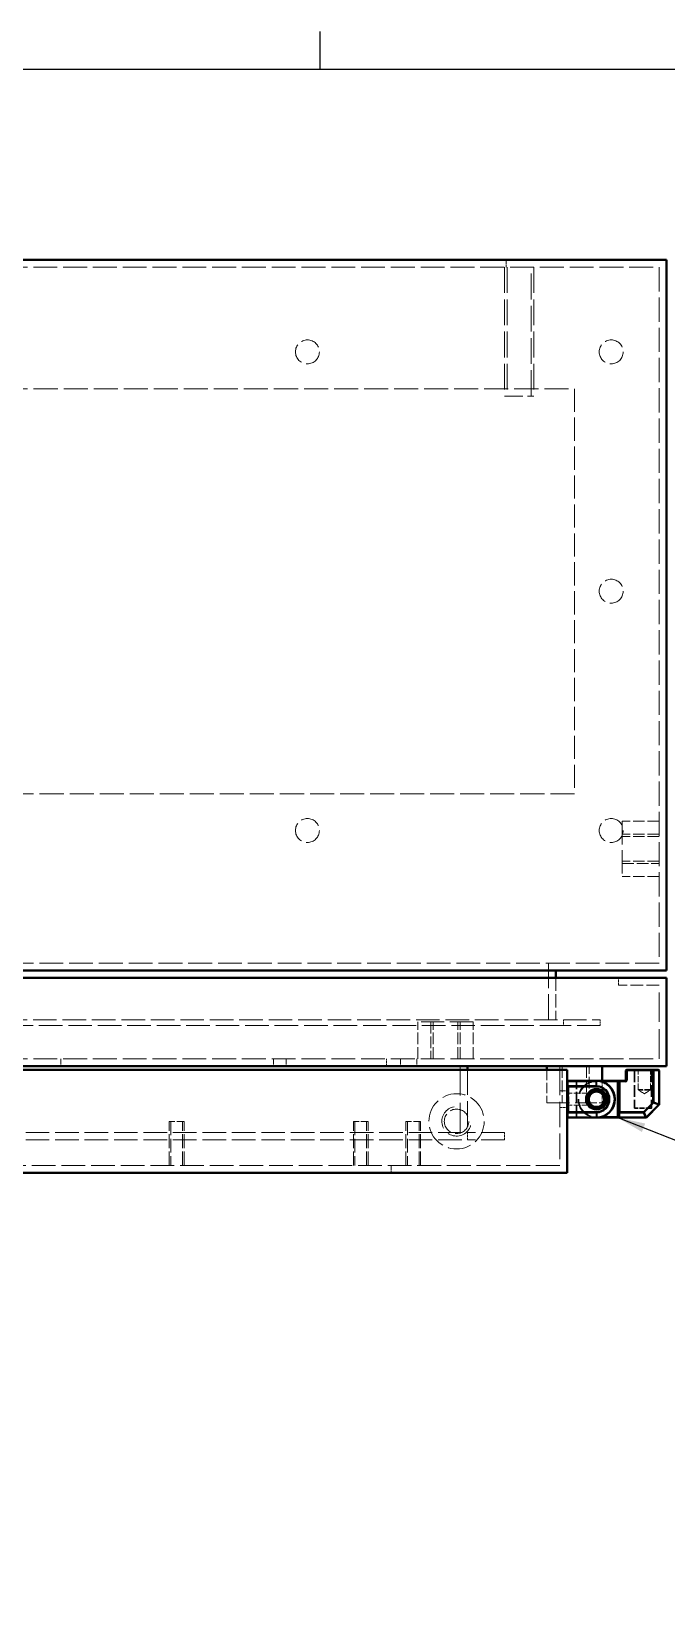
# Model space of a CAD drawing. Header units: millimetres. Extents: x 0 to 2523, y 0 to 1782.
# Drawn here: x 972.9 to 1145.3, y 1304.1 to 1732.2 of the extents above; entities that cross this region are included whole.
import ezdxf

# ---------------------------------------------------------------- set-up
doc = ezdxf.new("R2010")
doc.units = ezdxf.units.MM
doc.header["$LTSCALE"] = 3
doc.linetypes.add('DASHED', pattern=[0.2067, 0.1654, -0.0413])
doc.layers.get('0').update_dxf_attribs({"color": 3, "lineweight": 25})
for name, color, linetype, lineweight in [('가려진 것(ISO)', 2, 'DASHED', 18), ('가려진 좁은 것(ISO)', 2, 'DASHED', 18), ('가시적인 것(ISO)', 3, 'Continuous', 40), ('가시적인 좁은 것(ISO)', 3, 'Continuous', 35), ('경계(ISO)', 7, 'Continuous', 25), ('기호(ISO)', 5, 'Continuous', 25)]:
    doc.layers.add(name, color=color, linetype=linetype, lineweight=lineweight)
doc.styles.add('치수 텍스트_PSTEK_POSCO', font='isocp.shx')
doc.dimstyles.new('치수_PSTEK_POSCO$7', dxfattribs={"dimscale": 3, "dimtxt": 2.5, "dimasz": 2.5, "dimexe": 1, "dimexo": 1.5, "dimgap": 1, "dimtad": 1, "dimrnd": 1e-08, "dimdsep": 46, "dimtxsty": '치수 텍스트_PSTEK_POSCO', "dimcen": 0.09, "dimdle": 10, "dimclrd": 7, "dimclre": 7, "dimclrt": 2, "dimadec": 1, "dimazin": 2, "dimtfac": 1, "dimtmove": 0, "dimatfit": 3, "dimfxl": 0, "dimtolj": 1, "dimlwd": -1, "dimlwe": -1, "dimarcsym": 0})

# ---------------------------------------------------------------- blocks, each defined once
blk = doc.blocks.new('경계 Default Border')
at = {"layer": '경계(ISO)'}
blk.add_line((350.42, 574), (350.42, 577.4), dxfattribs=at)
at = {"layer": '경계(ISO)', "flags": 128}
blk.add_lwpolyline([(20, 20), (20, 574), (821, 574), (821, 20), (20, 20)], dxfattribs=at)

msp = doc.modelspace()

# ---------------------------------------------------------------- linework, layer by layer
at = {"layer": '가려진 것(ISO)', "ltscale": 1.269698}
for p, q in [((1101.7766, 1668.1807), (1101.7766, 1670.1807)), ((1132.2766, 1473.1807), (1132.2766, 1475.1807)), ((980.7766, 1453.1807), (980.7766, 1451.1807)), ((1038.5266, 1453.1807), (1038.5266, 1451.1807)), ((1042.0266, 1453.1807), (1042.0266, 1451.1807)), ((1069.2766, 1451.1807), (1069.2766, 1453.1807)), ((1073.0266, 1453.1807), (1073.0266, 1451.1807)), ((1077.5266, 1453.1807), (1077.5266, 1451.1807)), ((1116.2766, 1444.4307), (1118.2766, 1444.4307)), ((1116.2766, 1439.9307), (1118.2766, 1439.9307)), ((1101.2766, 1431.1807), (1101.2766, 1433.1807)), ((1070.5266, 1422.1807), (1070.5266, 1424.1807))]:
    msp.add_line(p, q, dxfattribs=at)
at = {"layer": '가려진 것(ISO)', "ltscale": 13.047749}
for p, q in [((787.2766, 1668.1807), (1143.2766, 1668.1807)), ((1143.2766, 1479.1807), (787.2766, 1479.1807)), ((787.2766, 1453.1807), (1143.2766, 1453.1807))]:
    msp.add_line(p, q, dxfattribs=at)
at = {"layer": '가려진 것(ISO)', "ltscale": 14.110627}
for p, q in [((1101.2766, 1668.1807), (1101.2766, 1633.1807)), ((1102.0206, 1668.1807), (1102.0206, 1633.1807)), ((1108.5326, 1633.1807), (1108.5326, 1668.1807)), ((1109.2766, 1668.1807), (1109.2766, 1633.1807))]:
    msp.add_line(p, q, dxfattribs=at)
at = {"layer": '가려진 것(ISO)', "ltscale": 13.251719}
msp.add_line((1143.2766, 1668.1807), (1143.2766, 1479.1807), dxfattribs=at)
at = {"layer": '가려진 것(ISO)', "ltscale": 13.155773}
for p, q in [((810.2766, 1635.1807), (1120.2766, 1635.1807)), ((1120.2766, 1525.1807), (810.2766, 1525.1807))]:
    msp.add_line(p, q, dxfattribs=at)
at = {"layer": '가려진 것(ISO)', "ltscale": 10.132536}
msp.add_line((1101.2766, 1633.1807), (1109.2766, 1633.1807), dxfattribs=at)
at = {"layer": '가려진 것(ISO)', "ltscale": 12.670768}
msp.add_line((1120.2766, 1635.1807), (1120.2766, 1525.1807), dxfattribs=at)
at = {"layer": '가려진 것(ISO)', "ltscale": 12.665669}
for p, q in [((1133.2766, 1517.6807), (1133.2766, 1502.6807)), ((1092.7766, 1463.1807), (1077.7766, 1463.1807)), ((1117.2766, 1463.7807), (1127.2766, 1463.7807)), ((1127.2766, 1462.1807), (1117.2766, 1462.1807)), ((1101.2766, 1433.1807), (1091.2766, 1433.1807)), ((1101.2766, 1431.1807), (1091.2766, 1431.1807))]:
    msp.add_line(p, q, dxfattribs=at)
at = {"layer": '가려진 것(ISO)', "ltscale": 6.348889}
for p, q in [((1143.2766, 1517.6807), (1133.2766, 1517.6807)), ((1143.2766, 1514.1807), (1133.2766, 1514.1807)), ((1143.2766, 1513.5042), (1133.2766, 1513.5042)), ((1143.2766, 1506.8572), (1133.2766, 1506.8572)), ((1133.2766, 1506.1807), (1143.2766, 1506.1807)), ((1143.2766, 1502.6807), (1133.2766, 1502.6807)), ((1077.7766, 1453.1807), (1077.7766, 1463.1807)), ((1081.2766, 1463.1807), (1081.2766, 1453.1807)), ((1081.9531, 1453.1807), (1081.9531, 1463.1807)), ((1088.6001, 1453.1807), (1088.6001, 1463.1807)), ((1089.2766, 1453.1807), (1089.2766, 1463.1807)), ((1092.7766, 1453.1807), (1092.7766, 1463.1807)), ((1116.9531, 1451.1807), (1116.9531, 1441.1807)), ((1123.6001, 1451.1807), (1123.6001, 1441.1807)), ((1124.2766, 1441.1807), (1124.2766, 1451.1807))]:
    msp.add_line(p, q, dxfattribs=at)
at = {"layer": '가려진 것(ISO)', "ltscale": 13.707466}
for p, q in [((1113.2766, 1479.1807), (1113.2766, 1462.1807)), ((1091.2766, 1450.1807), (1091.2766, 1433.1807))]:
    msp.add_line(p, q, dxfattribs=at)
at = {"layer": '가려진 것(ISO)', "ltscale": 7.237747}
msp.add_line((1115.2766, 1475.1807), (1115.2766, 1463.7807), dxfattribs=at)
at = {"layer": '가려진 것(ISO)', "ltscale": 6.983788}
msp.add_line((1143.2766, 1473.1807), (1132.2766, 1473.1807), dxfattribs=at)
at = {"layer": '가려진 것(ISO)', "ltscale": 16.126431}
for p, q in [((1143.2766, 1453.1807), (1143.2766, 1473.1807)), ((1089.2766, 1451.1807), (1089.2766, 1431.1807))]:
    msp.add_line(p, q, dxfattribs=at)
at = {"layer": '가려진 것(ISO)', "ltscale": 12.901145}
for p, q in [((813.2766, 1463.7807), (1117.2766, 1463.7807)), ((1117.2766, 1462.1807), (813.2766, 1462.1807)), ((835.2766, 1433.1807), (1091.2766, 1433.1807)), ((835.2766, 1431.1807), (1091.2766, 1431.1807))]:
    msp.add_line(p, q, dxfattribs=at)
at = {"layer": '가려진 것(ISO)', "ltscale": 1.015738}
msp.add_line((1127.2766, 1462.1807), (1127.2766, 1463.7807), dxfattribs=at)
at = {"layer": '가려진 것(ISO)', "ltscale": 0.634799}
msp.add_line((1116.2766, 1451.1807), (1116.2766, 1450.1807), dxfattribs=at)
at = {"layer": '가려진 것(ISO)', "ltscale": 5.71399}
msp.add_line((1112.7766, 1450.1807), (1112.7766, 1441.1807), dxfattribs=at)
at = {"layer": '가려진 것(ISO)', "ltscale": 13.97624}
msp.add_line((1116.2766, 1450.1807), (1116.2766, 1424.1807), dxfattribs=at)
at = {"layer": '가려진 것(ISO)', "ltscale": 6.094929}
msp.add_line((1120.7766, 1437.3807), (1120.7766, 1446.9807), dxfattribs=at)
at = {"layer": '가려진 것(ISO)', "ltscale": 1.787391}
msp.add_line((1127.7766, 1447.1807), (1127.7766, 1444.3653), dxfattribs=at)
at = {"layer": '가려진 것(ISO)', "ltscale": 6.412379}
for p, q in [((1136.4766, 1449.9807), (1136.4766, 1439.8807)), ((1141.2766, 1449.9807), (1141.2766, 1439.8807))]:
    msp.add_line(p, q, dxfattribs=at)
at = {"layer": '가려진 것(ISO)', "ltscale": 3.293022}
for p, q in [((1137.6266, 1444.7938), (1137.6266, 1449.9807)), ((1140.9266, 1444.7938), (1140.9266, 1449.9807))]:
    msp.add_line(p, q, dxfattribs=at)
at = {"layer": '가려진 것(ISO)', "ltscale": 0.06339}
for p, q in [((1118.4766, 1445.6807), (1118.5766, 1445.6807)), ((1118.4766, 1438.6807), (1118.5766, 1438.6807))]:
    msp.add_line(p, q, dxfattribs=at)
at = {"layer": '가려진 것(ISO)', "ltscale": 3.575683}
for p, q in [((1124.1086, 1443.8307), (1118.4766, 1443.8307)), ((1124.1086, 1440.5307), (1118.4766, 1440.5307))]:
    msp.add_line(p, q, dxfattribs=at)
at = {"layer": '가려진 것(ISO)', "ltscale": 0.12688}
for p, q in [((1118.7766, 1444.4807), (1118.5766, 1444.4807)), ((1118.7766, 1444.4488), (1118.5766, 1444.4488)), ((1118.7766, 1444.353), (1118.5766, 1444.353)), ((1118.7766, 1444.3211), (1118.5766, 1444.3211)), ((1118.7766, 1444.2892), (1118.5766, 1444.2892)), ((1118.7766, 1444.2573), (1118.5766, 1444.2573)), ((1118.7766, 1444.2254), (1118.5766, 1444.2254)), ((1118.7766, 1444.1934), (1118.5766, 1444.1934)), ((1118.7766, 1444.1296), (1118.5766, 1444.1296)), ((1118.7766, 1444.0977), (1118.5766, 1444.0977)), ((1118.7766, 1444.0658), (1118.5766, 1444.0658)), ((1118.7766, 1444.0339), (1118.5766, 1444.0339)), ((1118.7766, 1444.0019), (1118.5766, 1444.0019)), ((1118.7766, 1443.97), (1118.5766, 1443.97)), ((1118.7766, 1443.9381), (1118.5766, 1443.9381)), ((1118.7766, 1443.9062), (1118.5766, 1443.9062)), ((1118.7766, 1443.8743), (1118.5766, 1443.8743)), ((1118.7766, 1443.8424), (1118.5766, 1443.8424)), ((1118.7766, 1443.8105), (1118.5766, 1443.8105)), ((1118.7766, 1443.7785), (1118.5766, 1443.7785)), ((1118.7766, 1443.7466), (1118.5766, 1443.7466)), ((1118.7766, 1443.7147), (1118.5766, 1443.7147)), ((1118.7766, 1443.6828), (1118.5766, 1443.6828)), ((1118.7766, 1443.6509), (1118.5766, 1443.6509)), ((1118.7766, 1443.619), (1118.5766, 1443.619)), ((1118.7766, 1443.5871), (1118.5766, 1443.5871)), ((1118.7766, 1443.5551), (1118.5766, 1443.5551)), ((1118.7766, 1443.5232), (1118.5766, 1443.5232)), ((1118.7766, 1443.4594), (1118.5766, 1443.4594)), ((1118.7766, 1443.4275), (1118.5766, 1443.4275)), ((1118.7766, 1443.3956), (1118.5766, 1443.3956)), ((1118.7766, 1443.3637), (1118.5766, 1443.3637)), ((1118.7766, 1443.3317), (1118.5766, 1443.3317)), ((1118.7766, 1443.2679), (1118.5766, 1443.2679)), ((1118.7766, 1443.236), (1118.5766, 1443.236)), ((1118.7766, 1443.2041), (1118.5766, 1443.2041)), ((1118.7766, 1443.1722), (1118.5766, 1443.1722)), ((1118.7766, 1443.1402), (1118.5766, 1443.1402)), ((1118.7766, 1443.1083), (1118.5766, 1443.1083)), ((1118.7766, 1443.0126), (1118.5766, 1443.0126)), ((1118.7766, 1442.9807), (1118.5766, 1442.9807)), ((1118.7766, 1442.1807), (1118.5766, 1442.1807)), ((1118.7766, 1442.1488), (1118.5766, 1442.1488)), ((1118.7766, 1442.0849), (1118.5766, 1442.0849)), ((1118.7766, 1442.053), (1118.5766, 1442.053)), ((1118.7766, 1441.9892), (1118.5766, 1441.9892)), ((1118.7766, 1441.9573), (1118.5766, 1441.9573)), ((1118.7766, 1441.9254), (1118.5766, 1441.9254)), ((1118.7766, 1441.8934), (1118.5766, 1441.8934)), ((1118.7766, 1441.8296), (1118.5766, 1441.8296)), ((1118.7766, 1441.7977), (1118.5766, 1441.7977)), ((1118.7766, 1441.7019), (1118.5766, 1441.7019)), ((1118.7766, 1441.67), (1118.5766, 1441.67)), ((1118.7766, 1441.6062), (1118.5766, 1441.6062)), ((1118.7766, 1441.5743), (1118.5766, 1441.5743)), ((1118.7766, 1441.5424), (1118.5766, 1441.5424)), ((1118.7766, 1441.5105), (1118.5766, 1441.5105)), ((1118.7766, 1441.4466), (1118.5766, 1441.4466)), ((1118.7766, 1441.4147), (1118.5766, 1441.4147)), ((1118.7766, 1441.3828), (1118.5766, 1441.3828)), ((1118.7766, 1441.3509), (1118.5766, 1441.3509)), ((1118.7766, 1441.319), (1118.5766, 1441.319)), ((1118.7766, 1441.2871), (1118.5766, 1441.2871)), ((1118.7766, 1441.2551), (1118.5766, 1441.2551)), ((1118.7766, 1441.2232), (1118.5766, 1441.2232)), ((1118.7766, 1441.1913), (1118.5766, 1441.1913)), ((1118.7766, 1441.1594), (1118.5766, 1441.1594)), ((1118.7766, 1441.1275), (1118.5766, 1441.1275)), ((1118.7766, 1441.0637), (1118.5766, 1441.0637)), ((1118.7766, 1441.0317), (1118.5766, 1441.0317)), ((1118.7766, 1440.9679), (1118.5766, 1440.9679)), ((1118.7766, 1440.936), (1118.5766, 1440.936)), ((1118.7766, 1440.9041), (1118.5766, 1440.9041)), ((1118.7766, 1440.8722), (1118.5766, 1440.8722)), ((1118.7766, 1440.8083), (1118.5766, 1440.8083)), ((1118.7766, 1440.7764), (1118.5766, 1440.7764)), ((1118.7766, 1440.7126), (1118.5766, 1440.7126)), ((1118.7766, 1440.6807), (1118.5766, 1440.6807))]:
    msp.add_line(p, q, dxfattribs=at)
at = {"layer": '가려진 것(ISO)', "ltscale": 4.190233}
msp.add_line((1118.7766, 1445.4807), (1118.7766, 1438.8807), dxfattribs=at)
at = {"layer": '가려진 것(ISO)', "ltscale": 1.983118}
msp.add_line((1127.7766, 1444.3043), (1127.7766, 1441.1807), dxfattribs=at)
at = {"layer": '가려진 것(ISO)', "ltscale": 1.150204}
for q in [(1137.7236, 1444.6224), (1140.8296, 1444.6224)]:
    msp.add_line((1139.2766, 1443.6893), q, dxfattribs=at)
at = {"layer": '가려진 것(ISO)', "ltscale": 12.477361}
msp.add_line((1112.7766, 1441.1807), (1123.8225, 1441.1807), dxfattribs=at)
at = {"layer": '가려진 것(ISO)', "ltscale": 5.095638}
msp.add_line((1123.8766, 1441.1807), (1127.7766, 1441.1807), dxfattribs=at)
at = {"layer": '가려진 것(ISO)', "ltscale": 2.793455}
msp.add_line((1141.0766, 1439.6807), (1136.6766, 1439.6807), dxfattribs=at)
at = {"layer": '가려진 것(ISO)', "ltscale": 3.989087}
for p, q in [((1014.2766, 1436.1807), (1010.2766, 1436.1807)), ((1064.2766, 1436.1807), (1060.2766, 1436.1807)), ((1078.5266, 1436.1807), (1074.5266, 1436.1807))]:
    msp.add_line(p, q, dxfattribs=at)
at = {"layer": '가려진 것(ISO)', "ltscale": 7.618686}
for p, q in [((1010.2766, 1424.1807), (1010.2766, 1436.1807)), ((1010.6946, 1436.1807), (1010.6946, 1424.1807)), ((1013.8586, 1424.1807), (1013.8586, 1436.1807)), ((1014.2766, 1424.1807), (1014.2766, 1436.1807)), ((1060.2766, 1424.1807), (1060.2766, 1436.1807)), ((1060.6946, 1436.1807), (1060.6946, 1424.1807)), ((1063.8586, 1424.1807), (1063.8586, 1436.1807)), ((1064.2766, 1424.1807), (1064.2766, 1436.1807)), ((1074.5266, 1424.1807), (1074.5266, 1436.1807)), ((1074.9446, 1436.1807), (1074.9446, 1424.1807)), ((1078.1086, 1424.1807), (1078.1086, 1436.1807)), ((1078.5266, 1424.1807), (1078.5266, 1436.1807))]:
    msp.add_line(p, q, dxfattribs=at)
at = {"layer": '가려진 것(ISO)', "ltscale": 12.986021}
msp.add_line((1116.2766, 1424.1807), (810.2766, 1424.1807), dxfattribs=at)
at = {"layer": '가려진 것(ISO)', "ltscale": 10.976913}
for centre in [(1047.7766, 1645.1807), (1130.2766, 1645.1807), (1130.2766, 1580.1807), (1047.7766, 1515.1807), (1130.2766, 1515.1807)]:
    msp.add_circle(centre, 3.25, dxfattribs=at)
at = {"layer": '가려진 것(ISO)', "ltscale": 12.665669}
msp.add_circle((1088.2766, 1436.1807), 7.5, dxfattribs=at)
at = {"layer": '가려진 것(ISO)', "ltscale": 11.225161}
msp.add_circle((1088.2766, 1436.1807), 3.3235, dxfattribs=at)
at = {"layer": '가려진 것(ISO)', "ltscale": 0.199359}
for centre, start, end in [((1120.5766, 1446.9807), 0, 90), ((1136.2766, 1449.9807), 0, 90), ((1137.4266, 1449.9807), 0, 90), ((1141.1266, 1449.9807), 90, 180), ((1141.4766, 1449.9807), 90, 180), ((1118.4766, 1445.8807), 180, 270), ((1118.4766, 1444.0307), 180, 270), ((1118.5766, 1445.4807), 0, 90), ((1118.4766, 1440.3307), 90, 180), ((1118.4766, 1438.4807), 90, 180), ((1118.5766, 1438.8807), 270, 0), ((1136.6766, 1439.8807), 180, 270), ((1141.0766, 1439.8807), 270, 0), ((1120.5766, 1437.3807), 270, 0)]:
    msp.add_arc(centre, 0.2, start, end, dxfattribs=at)
at = {"layer": '가려진 것(ISO)', "ltscale": 12.665669}
msp.add_arc((1126.2766, 1442.1807), 5, 90, 270, dxfattribs=at)
at = {"layer": '가려진 것(ISO)', "ltscale": 0.02835}
msp.add_arc((1124.1086, 1444.0307), 0.2, 292.291883, 305.128991, dxfattribs=at)
at = {"layer": '가려진 것(ISO)', "ltscale": 0.130657}
for centre, start, end in [((1137.8266, 1444.7938), 180, 239), ((1140.7266, 1444.7938), 301, 0)]:
    msp.add_arc(centre, 0.2, start, end, dxfattribs=at)
at = {"layer": '가려진 것(ISO)', "ltscale": 15.198803}
msp.add_arc((1088.2766, 1436.1807), 4, 100, 10, dxfattribs=at)
at = {"layer": '가려진 것(ISO)', "ltscale": 0.028494}
msp.add_arc((1124.1086, 1440.3307), 0.2, 54.872991, 67.775298, dxfattribs=at)
at = {"layer": '가려진 것(ISO)', "ltscale": 0.359422}
msp.add_open_spline([(1123.9702, 1443.4858), (1123.9076, 1443.3751), (1123.8436, 1443.2428), (1123.7888, 1443.0936)], degree=3, dxfattribs=at)
at = {"layer": '가려진 것(ISO)', "ltscale": 0.0493}
msp.add_open_spline([(1124.1086, 1443.8307), (1124.13, 1443.8307), (1124.1517, 1443.8342), (1124.1762, 1443.8424), (1124.1804, 1443.8439), (1124.1845, 1443.8456)], degree=3, knots=[0, 0, 0, 0, 0.00642098807, 0.00642098807, 0.00775299372, 0.00775299372, 0.00775299372, 0.00775299372], dxfattribs=at)
at = {"layer": '가려진 것(ISO)', "ltscale": 0.041513}
msp.add_open_spline([(1124.2237, 1443.8671), (1124.2324, 1443.8732), (1124.2407, 1443.8801), (1124.2505, 1443.8897), (1124.2526, 1443.8919), (1124.2558, 1443.8952), (1124.2568, 1443.8964), (1124.2583, 1443.898), (1124.2587, 1443.8984), (1124.2592, 1443.8991), (1124.2594, 1443.8992), (1124.2597, 1443.8996), (1124.2598, 1443.8998), (1124.2601, 1443.9), (1124.2601, 1443.9001), (1124.2605, 1443.9005), (1124.2605, 1443.9006), (1124.2606, 1443.9007), (1124.2606, 1443.9007), (1124.2607, 1443.9008), (1124.2607, 1443.9008), (1124.2607, 1443.9008), (1124.2607, 1443.9008), (1124.2607, 1443.9008)], degree=3, knots=[0, 0, 0, 0, 0.00320525663, 0.00320525663, 0.00411320261, 0.00411320261, 0.00458526926, 0.00458526926, 0.0047626411, 0.0047626411, 0.00484290345, 0.00484290345, 0.00492400842, 0.00492400842, 0.00500500784, 0.00500500784, 0.00533243333, 0.00533243333, 0.00565204822, 0.00565204822, 0.00630511606, 0.00630511606, 0.00654785653, 0.00654785653, 0.00654785653, 0.00654785653], dxfattribs=at)
at = {"layer": '가려진 것(ISO)'}
msp.add_open_spline([(1124.2237, 1443.8671), (1124.2237, 1443.8671), (1124.2237, 1443.8671), (1124.2237, 1443.8671)], degree=3, dxfattribs=at)
at = {"layer": '가려진 것(ISO)', "ltscale": 0.03418}
msp.add_open_spline([(1123.6417, 1441.8977), (1123.6436, 1441.8801), (1123.6457, 1441.8625), (1123.6479, 1441.8451)], degree=3, dxfattribs=at)
at = {"layer": '가려진 것(ISO)', "ltscale": 0.049151}
msp.add_open_spline([(1124.1843, 1440.5158), (1124.1641, 1440.524), (1124.1424, 1440.529), (1124.1167, 1440.5306), (1124.1126, 1440.5307), (1124.1086, 1440.5307)], degree=3, knots=[0, 0, 0, 0, 0.00652349054, 0.00652349054, 0.00772823777, 0.00772823777, 0.00772823777, 0.00772823777], dxfattribs=at)
at = {"layer": '가려진 것(ISO)', "ltscale": 0.039993}
msp.add_open_spline([(1124.2607, 1440.4606), (1124.2607, 1440.4606), (1124.2607, 1440.4606), (1124.2606, 1440.4606), (1124.2606, 1440.4606), (1124.2605, 1440.4608), (1124.2604, 1440.4609), (1124.2603, 1440.4611), (1124.2602, 1440.4612), (1124.26, 1440.4614), (1124.2599, 1440.4615), (1124.2596, 1440.4618), (1124.2594, 1440.462), (1124.2586, 1440.463), (1124.2578, 1440.4639), (1124.254, 1440.4681), (1124.2509, 1440.4713), (1124.2402, 1440.4816), (1124.2322, 1440.4883), (1124.2237, 1440.4943)], degree=3, knots=[0.04577294422, 0.04577294422, 0.04577294422, 0.04577294422, 0.0463265168, 0.0463265168, 0.04685754242, 0.04685754242, 0.04702603739, 0.04702603739, 0.04711051654, 0.04711051654, 0.04719599505, 0.04719599505, 0.04728133379, 0.04728133379, 0.04762550456, 0.04762550456, 0.048972834, 0.048972834, 0.05208123506, 0.05208123506, 0.05208123506, 0.05208123506], dxfattribs=at)
at = {"layer": '가려진 좁은 것(ISO)', "ltscale": 1.015738}
msp.add_line((1117.2766, 1463.7807), (1117.2766, 1462.1807), dxfattribs=at)
at = {"layer": '가려진 좁은 것(ISO)', "ltscale": 0.199359}
for p, q in [((1120.7766, 1446.9807), (1120.9766, 1446.9807)), ((1120.9766, 1447.1807), (1120.9766, 1446.9807)), ((1136.6766, 1450.1807), (1136.6766, 1449.9807)), ((1141.0766, 1449.9807), (1141.0766, 1450.1807)), ((1118.4766, 1445.4807), (1118.2766, 1445.4807)), ((1118.5766, 1445.6807), (1118.5766, 1445.4807)), ((1118.5766, 1445.4807), (1118.7766, 1445.4807)), ((1118.2766, 1438.8807), (1118.4766, 1438.8807)), ((1118.5766, 1438.8807), (1118.5766, 1438.6807)), ((1118.7766, 1438.8807), (1118.5766, 1438.8807)), ((1136.6766, 1439.8807), (1136.4766, 1439.8807)), ((1136.6766, 1439.6807), (1136.6766, 1439.8807)), ((1141.2766, 1439.8807), (1141.0766, 1439.8807)), ((1141.0766, 1439.8807), (1141.0766, 1439.6807)), ((1120.9766, 1437.3807), (1120.7766, 1437.3807)), ((1120.9766, 1437.3807), (1120.9766, 1437.1807))]:
    msp.add_line(p, q, dxfattribs=at)
at = {"layer": '가려진 좁은 것(ISO)', "ltscale": 6.094929}
msp.add_line((1120.9766, 1437.3807), (1120.9766, 1446.9807), dxfattribs=at)
at = {"layer": '가려진 좁은 것(ISO)', "ltscale": 3.364864}
for p, q in [((1126.2766, 1446.9807), (1120.9766, 1446.9807)), ((1120.9766, 1437.3807), (1126.2766, 1437.3807))]:
    msp.add_line(p, q, dxfattribs=at)
at = {"layer": '가려진 좁은 것(ISO)', "ltscale": 0.888758}
for p, q in [((1127.6766, 1446.9807), (1126.2766, 1446.9807)), ((1126.2766, 1437.3807), (1127.6766, 1437.3807))]:
    msp.add_line(p, q, dxfattribs=at)
at = {"layer": '가려진 좁은 것(ISO)', "ltscale": 6.412379}
for p, q in [((1136.6766, 1449.9807), (1136.6766, 1439.8807)), ((1141.0766, 1449.9807), (1141.0766, 1439.8807))]:
    msp.add_line(p, q, dxfattribs=at)
at = {"layer": '가려진 좁은 것(ISO)', "ltscale": 0.06339}
for p, q in [((1118.4766, 1445.4807), (1118.5766, 1445.4807)), ((1118.4766, 1438.8807), (1118.5766, 1438.8807))]:
    msp.add_line(p, q, dxfattribs=at)
at = {"layer": '가려진 좁은 것(ISO)', "ltscale": 4.190233}
msp.add_line((1118.5766, 1445.4807), (1118.5766, 1438.8807), dxfattribs=at)
at = {"layer": '가려진 좁은 것(ISO)', "ltscale": 3.290979}
msp.add_line((1140.9266, 1444.7938), (1137.6266, 1444.7938), dxfattribs=at)
at = {"layer": '가려진 좁은 것(ISO)', "ltscale": 3.097519}
msp.add_line((1140.8296, 1444.6224), (1137.7236, 1444.6224), dxfattribs=at)
at = {"layer": '가려진 좁은 것(ISO)', "ltscale": 2.793455}
msp.add_line((1141.0766, 1439.8807), (1136.6766, 1439.8807), dxfattribs=at)
at = {"layer": '가려진 좁은 것(ISO)', "ltscale": 1.269698}
msp.add_line((1091.2766, 1431.1807), (1091.2766, 1433.1807), dxfattribs=at)
at = {"layer": '가려진 좁은 것(ISO)', "ltscale": 12.159042}
for start, end in [(90, 270), (270, 90)]:
    msp.add_arc((1126.2766, 1442.1807), 4.8, start, end, dxfattribs=at)
at = {"layer": '가려진 좁은 것(ISO)', "ltscale": 0.031805}
msp.add_arc((1124.1086, 1444.0307), 0.2, 305.128991, 319.525124, dxfattribs=at)
at = {"layer": '가려진 좁은 것(ISO)', "ltscale": 0.049153}
msp.add_arc((1124.1086, 1440.3307), 0.2, 67.775298, 89.999447, dxfattribs=at)
at = {"layer": '가려진 좁은 것(ISO)', "ltscale": 0.031809}
msp.add_arc((1124.1086, 1440.3307), 0.2, 40.474874, 54.872991, dxfattribs=at)
at = {"layer": '가려진 좁은 것(ISO)', "ltscale": 3.427345}
for points in [[(1124.1086, 1440.5307), (1124.1086, 1440.5307), (1124.1069, 1440.5325), (1124.1033, 1440.5362), (1124.0997, 1440.54), (1124.0943, 1440.5458), (1124.087, 1440.5535), (1124.0798, 1440.5612), (1124.0708, 1440.571), (1124.0605, 1440.5823), (1124.0502, 1440.5937), (1124.0387, 1440.6066), (1124.0263, 1440.6208), (1124.014, 1440.6349), (1124.0009, 1440.6502), (1123.9865, 1440.6676), (1123.9721, 1440.6849), (1123.9564, 1440.7043), (1123.9387, 1440.7269), (1123.9211, 1440.7494), (1123.9015, 1440.7752), (1123.8805, 1440.8043), (1123.8595, 1440.8334), (1123.837, 1440.8659), (1123.813, 1440.9026), (1123.7891, 1440.9393), (1123.7637, 1440.9803), (1123.7372, 1441.0267), (1123.7107, 1441.073), (1123.6831, 1441.1248), (1123.6551, 1441.1833), (1123.6271, 1441.2418), (1123.5988, 1441.307), (1123.5713, 1441.3809), (1123.5438, 1441.4549), (1123.5173, 1441.5376), (1123.4948, 1441.628), (1123.4722, 1441.7184), (1123.4538, 1441.8164), (1123.442, 1441.9164), (1123.4302, 1442.0163), (1123.4251, 1442.1182), (1123.4269, 1442.2198), (1123.4287, 1442.3213), (1123.4373, 1442.4224), (1123.4521, 1442.5203), (1123.4669, 1442.6181), (1123.488, 1442.7126), (1123.512, 1442.7982), (1123.5359, 1442.8839), (1123.5629, 1442.9607), (1123.5902, 1443.0295), (1123.6175, 1443.0982), (1123.6452, 1443.1589), (1123.6724, 1443.2134), (1123.6996, 1443.268), (1123.7263, 1443.3164), (1123.7518, 1443.3599), (1123.7773, 1443.4033), (1123.8016, 1443.4418), (1123.8246, 1443.4763), (1123.8475, 1443.5108), (1123.869, 1443.5414), (1123.8891, 1443.5689), (1123.9092, 1443.5963), (1123.9278, 1443.6207), (1123.9446, 1443.6419), (1123.9613, 1443.6632), (1123.9762, 1443.6814), (1123.99, 1443.698), (1124.0038, 1443.7145), (1124.0167, 1443.7295), (1124.0288, 1443.7434), (1124.0409, 1443.7573), (1124.0523, 1443.77), (1124.0623, 1443.781), (1124.0724, 1443.7921), (1124.081, 1443.8014), (1124.088, 1443.8088), (1124.0949, 1443.8162), (1124.1001, 1443.8217), (1124.1035, 1443.8253), (1124.107, 1443.8289), (1124.1086, 1443.8307), (1124.1086, 1443.8307)], [(1124.1086, 1443.8307), (1124.1086, 1443.8307), (1124.1069, 1443.8289), (1124.1033, 1443.8251), (1124.0997, 1443.8214), (1124.0943, 1443.8156), (1124.0871, 1443.8079), (1124.0799, 1443.8002), (1124.0709, 1443.7905), (1124.0606, 1443.7792), (1124.0504, 1443.7678), (1124.0388, 1443.7549), (1124.0265, 1443.7408), (1124.0142, 1443.7267), (1124.0012, 1443.7114), (1123.9868, 1443.6941), (1123.9724, 1443.6768), (1123.9567, 1443.6574), (1123.9391, 1443.6349), (1123.9215, 1443.6124), (1123.902, 1443.5867), (1123.881, 1443.5577), (1123.86, 1443.5286), (1123.8375, 1443.4963), (1123.8136, 1443.4596), (1123.7897, 1443.423), (1123.7644, 1443.3821), (1123.7379, 1443.3359), (1123.7114, 1443.2896), (1123.6838, 1443.238), (1123.6559, 1443.1796), (1123.6279, 1443.1213), (1123.5996, 1443.0563), (1123.5721, 1442.9826), (1123.5446, 1442.9089), (1123.518, 1442.8263), (1123.4954, 1442.7361), (1123.4729, 1442.6459), (1123.4543, 1442.548), (1123.4424, 1442.448), (1123.4305, 1442.3481), (1123.4252, 1442.2462), (1123.4269, 1442.1446), (1123.4285, 1442.0431), (1123.437, 1441.9419), (1123.4517, 1441.844), (1123.4664, 1441.7461), (1123.4873, 1441.6514), (1123.5113, 1441.5656), (1123.5352, 1441.4797), (1123.5621, 1441.4027), (1123.5894, 1441.3337), (1123.6167, 1441.2648), (1123.6445, 1441.204), (1123.6717, 1441.1493), (1123.6989, 1441.0946), (1123.7257, 1441.046), (1123.7512, 1441.0025), (1123.7767, 1440.9589), (1123.8011, 1440.9204), (1123.8241, 1440.8858), (1123.847, 1440.8512), (1123.8686, 1440.8206), (1123.8887, 1440.793), (1123.9088, 1440.7655), (1123.9275, 1440.7411), (1123.9443, 1440.7198), (1123.9611, 1440.6985), (1123.9759, 1440.6803), (1123.9898, 1440.6636), (1124.0037, 1440.647), (1124.0165, 1440.632), (1124.0286, 1440.6181), (1124.0408, 1440.6042), (1124.0522, 1440.5915), (1124.0623, 1440.5804), (1124.0723, 1440.5693), (1124.081, 1440.56), (1124.0879, 1440.5526), (1124.0949, 1440.5451), (1124.1001, 1440.5396), (1124.1035, 1440.536), (1124.107, 1440.5324), (1124.1086, 1440.5307), (1124.1086, 1440.5307)], [(1124.1086, 1443.8307), (1124.1086, 1443.8307), (1124.1069, 1443.8289), (1124.1035, 1443.8253), (1124.1, 1443.8216), (1124.0947, 1443.8161), (1124.0877, 1443.8085), (1124.0807, 1443.801), (1124.0719, 1443.7916), (1124.0618, 1443.7804), (1124.0516, 1443.7692), (1124.0401, 1443.7563), (1124.0278, 1443.7423), (1124.0156, 1443.7282), (1124.0026, 1443.7131), (1123.9887, 1443.6963), (1123.9747, 1443.6796), (1123.9596, 1443.6611), (1123.9427, 1443.6395), (1123.9258, 1443.618), (1123.9069, 1443.5933), (1123.8866, 1443.5655), (1123.8664, 1443.5376), (1123.8446, 1443.5066), (1123.8215, 1443.4716), (1123.7984, 1443.4367), (1123.7738, 1443.3977), (1123.7481, 1443.3536), (1123.7224, 1443.3096), (1123.6956, 1443.2604), (1123.6683, 1443.2051), (1123.6409, 1443.1497), (1123.6131, 1443.0882), (1123.5858, 1443.0185), (1123.5585, 1442.9487), (1123.5316, 1442.8705), (1123.508, 1442.7839), (1123.4843, 1442.6973), (1123.4639, 1442.6022), (1123.4497, 1442.504), (1123.4356, 1442.4059), (1123.4277, 1442.3048), (1123.4267, 1442.2034), (1123.4257, 1442.102), (1123.4315, 1442.0003), (1123.4439, 1441.9007), (1123.4563, 1441.8012), (1123.4754, 1441.7037), (1123.4982, 1441.6143), (1123.5211, 1441.5249), (1123.5478, 1441.4433), (1123.5752, 1441.3705), (1123.6027, 1441.2976), (1123.631, 1441.2333), (1123.6588, 1441.1756), (1123.6867, 1441.1179), (1123.7141, 1441.0668), (1123.7404, 1441.021), (1123.7668, 1440.9752), (1123.792, 1440.9348), (1123.8157, 1440.8985), (1123.8395, 1440.8622), (1123.8618, 1440.8302), (1123.8826, 1440.8014), (1123.9035, 1440.7726), (1123.9228, 1440.7472), (1123.9403, 1440.7249), (1123.9577, 1440.7026), (1123.9733, 1440.6834), (1123.9876, 1440.6662), (1124.0019, 1440.6491), (1124.0149, 1440.6339), (1124.0271, 1440.6199), (1124.0393, 1440.6059), (1124.0508, 1440.593), (1124.061, 1440.5818), (1124.0712, 1440.5705), (1124.0801, 1440.5609), (1124.0873, 1440.5533), (1124.0944, 1440.5456), (1124.0998, 1440.5399), (1124.1034, 1440.5362), (1124.1069, 1440.5325), (1124.1086, 1440.5307), (1124.1086, 1440.5307)], [(1124.1086, 1440.5307), (1124.1086, 1440.5307), (1124.1069, 1440.5324), (1124.1035, 1440.5361), (1124.1, 1440.5397), (1124.0947, 1440.5453), (1124.0876, 1440.5529), (1124.0806, 1440.5604), (1124.0718, 1440.5699), (1124.0616, 1440.5811), (1124.0515, 1440.5923), (1124.0399, 1440.6052), (1124.0276, 1440.6193), (1124.0154, 1440.6333), (1124.0024, 1440.6485), (1123.9884, 1440.6653), (1123.9744, 1440.6821), (1123.9593, 1440.7006), (1123.9424, 1440.7222), (1123.9254, 1440.7438), (1123.9065, 1440.7686), (1123.8862, 1440.7965), (1123.8659, 1440.8244), (1123.8441, 1440.8555), (1123.8209, 1440.8906), (1123.7978, 1440.9256), (1123.7732, 1440.9647), (1123.7475, 1441.0089), (1123.7217, 1441.053), (1123.6949, 1441.1023), (1123.6675, 1441.1578), (1123.6401, 1441.2133), (1123.6123, 1441.275), (1123.585, 1441.3449), (1123.5577, 1441.4149), (1123.5309, 1441.4933), (1123.5073, 1441.5801), (1123.4837, 1441.6668), (1123.4633, 1441.7621), (1123.4493, 1441.8604), (1123.4353, 1441.9586), (1123.4275, 1442.0597), (1123.4267, 1442.161), (1123.4258, 1442.2624), (1123.4317, 1442.3641), (1123.4443, 1442.4636), (1123.4568, 1442.5631), (1123.476, 1442.6604), (1123.4989, 1442.7496), (1123.5218, 1442.8389), (1123.5485, 1442.9202), (1123.576, 1442.9929), (1123.6035, 1443.0656), (1123.6317, 1443.1297), (1123.6595, 1443.1872), (1123.6874, 1443.2448), (1123.7148, 1443.2957), (1123.7411, 1443.3414), (1123.7674, 1443.3871), (1123.7925, 1443.4274), (1123.8162, 1443.4636), (1123.8399, 1443.4998), (1123.8622, 1443.5318), (1123.883, 1443.5605), (1123.9038, 1443.5892), (1123.9231, 1443.6146), (1123.9406, 1443.6369), (1123.958, 1443.6591), (1123.9736, 1443.6782), (1123.9878, 1443.6954), (1124.0021, 1443.7125), (1124.015, 1443.7276), (1124.0273, 1443.7416), (1124.0395, 1443.7556), (1124.0509, 1443.7684), (1124.0611, 1443.7797), (1124.0713, 1443.7909), (1124.0802, 1443.8005), (1124.0873, 1443.8081), (1124.0945, 1443.8158), (1124.0998, 1443.8215), (1124.1034, 1443.8252), (1124.1069, 1443.8289), (1124.1086, 1443.8307), (1124.1086, 1443.8307)]]:
    msp.add_open_spline(points, degree=3, knots=[0, 0, 0, 0, 0.03571429, 0.03571429, 0.03571429, 0.07142857, 0.07142857, 0.07142857, 0.10714286, 0.10714286, 0.10714286, 0.14285714, 0.14285714, 0.14285714, 0.17857143, 0.17857143, 0.17857143, 0.21428571, 0.21428571, 0.21428571, 0.25, 0.25, 0.25, 0.28571429, 0.28571429, 0.28571429, 0.32142857, 0.32142857, 0.32142857, 0.35714286, 0.35714286, 0.35714286, 0.39285714, 0.39285714, 0.39285714, 0.42857143, 0.42857143, 0.42857143, 0.46428571, 0.46428571, 0.46428571, 0.5, 0.5, 0.5, 0.53571429, 0.53571429, 0.53571429, 0.57142857, 0.57142857, 0.57142857, 0.60714286, 0.60714286, 0.60714286, 0.64285714, 0.64285714, 0.64285714, 0.67857143, 0.67857143, 0.67857143, 0.71428571, 0.71428571, 0.71428571, 0.75, 0.75, 0.75, 0.78571429, 0.78571429, 0.78571429, 0.82142857, 0.82142857, 0.82142857, 0.85714286, 0.85714286, 0.85714286, 0.89285714, 0.89285714, 0.89285714, 0.92857143, 0.92857143, 0.92857143, 0.96428571, 0.96428571, 0.96428571, 1, 1, 1, 1], dxfattribs=at)
at = {"layer": '가시적인 것(ISO)'}
for p, q in [((1145.2766, 1670.1807), (785.2766, 1670.1807)), ((1145.2766, 1670.1807), (1145.2766, 1477.1807)), ((1145.2766, 1477.1807), (785.2766, 1477.1807)), ((1115.2766, 1477.1807), (1115.2766, 1475.1807)), ((1145.2766, 1475.1807), (785.2766, 1475.1807)), ((1145.2766, 1451.1807), (1145.2766, 1475.1807)), ((785.2766, 1451.1807), (1145.2766, 1451.1807)), ((1091.2766, 1451.1807), (1091.2766, 1450.1807)), ((1112.7766, 1451.1807), (1112.7766, 1450.1807)), ((1127.7766, 1451.1807), (1127.7766, 1447.1807)), ((1118.2766, 1450.1807), (859.2766, 1450.1807)), ((1118.2766, 1450.1807), (1118.2766, 1422.1807)), ((1118.4766, 1447.1807), (1126.2766, 1447.1807)), ((1132.0766, 1447.1807), (1126.2766, 1447.1807)), ((1132.4766, 1447.1807), (1132.0766, 1447.1807)), ((1132.2766, 1446.9807), (1132.2766, 1438.7635)), ((1134.0766, 1447.1807), (1132.4766, 1447.1807)), ((1134.2766, 1449.9807), (1134.2766, 1447.3807)), ((1141.6937, 1450.1807), (1134.4766, 1450.1807)), ((1143.0766, 1450.1807), (1141.6937, 1450.1807)), ((1143.2766, 1449.9807), (1143.2766, 1440.7635)), ((1127.7766, 1444.3653), (1127.7766, 1444.3043)), ((1123.8225, 1441.1807), (1123.8766, 1441.1807)), ((1132.2766, 1437.3807), (1132.2766, 1438.7635)), ((1143.218, 1440.6221), (1139.8351, 1437.2393)), ((1126.2766, 1437.1807), (1118.4766, 1437.1807)), ((1126.2766, 1437.1807), (1132.0766, 1437.1807)), ((1132.0766, 1437.1807), (1132.4766, 1437.1807)), ((1139.6937, 1437.1807), (1132.4766, 1437.1807)), ((1118.2766, 1422.1807), (808.2766, 1422.1807))]:
    msp.add_line(p, q, dxfattribs=at)
for radius in [2.65, 2.6, 2.1]:
    msp.add_circle((1126.2766, 1442.1807), radius, dxfattribs=at)
for centre, radius, start, end in [((1118.4766, 1446.9807), 0.2, 90, 180), ((1126.2766, 1442.1807), 5, 270, 90), ((1132.4766, 1446.9807), 0.2, 90, 180), ((1134.0766, 1447.3807), 0.2, 270, 0), ((1134.4766, 1449.9807), 0.2, 90, 180), ((1143.0766, 1449.9807), 0.2, 0, 90), ((1143.0766, 1440.7635), 0.2, 315, 0), ((1118.4766, 1437.3807), 0.2, 180, 270), ((1132.4766, 1437.3807), 0.2, 180, 270), ((1139.6937, 1437.3807), 0.2, 270, 315)]:
    msp.add_arc(centre, radius, start, end, dxfattribs=at)
for points, knots in [([(1124.2492, 1443.8872), (1124.2316, 1443.8662), (1124.194, 1443.8214), (1124.0978, 1443.6914), (1124.0386, 1443.6049), (1123.9065, 1443.375), (1123.8314, 1443.2194), (1123.7704, 1443.0418)], [0, 0, 0, 0, 0.05351917, 0.05351917, 0.107427384, 0.107427384, 0.172783913, 0.172783913, 0.172783913, 0.172783913]), ([(1123.642, 1442.4664), (1123.6341, 1442.3928), (1123.6291, 1442.3177), (1123.6242, 1442.1096), (1123.6314, 1441.9743), (1123.6479, 1441.8451)], [0, 0, 0, 0, 0.0225601295, 0.0225601295, 0.062516854, 0.062516854, 0.062516854, 0.062516854]), ([(1124.2147, 1440.516), (1124.2315, 1440.4952), (1124.2443, 1440.4799), (1124.2556, 1440.4665), (1124.2581, 1440.4636), (1124.2601, 1440.4613), (1124.2605, 1440.4608), (1124.2607, 1440.4606), (1124.2607, 1440.4606), (1124.2607, 1440.4606)], [0, 0, 0, 0, 0.0269944178, 0.0269944178, 0.0397526939, 0.0397526939, 0.0445337675, 0.0445337675, 0.0457729442, 0.0457729442, 0.0457729442, 0.0457729442])]:
    msp.add_open_spline(points, degree=3, knots=knots, dxfattribs=at)
for points in [[(1124.2596, 1443.8995), (1124.255, 1443.8941), (1124.2385, 1443.875), (1124.2125, 1443.8426)], [(1124.1085, 1440.6569), (1124.1661, 1440.5749), (1124.2145, 1440.5157), (1124.2401, 1440.485)], [(1124.2147, 1440.516), (1124.2395, 1440.4853), (1124.2551, 1440.4671), (1124.2596, 1440.4619)]]:
    msp.add_open_spline(points, degree=3, dxfattribs=at)
at = {"layer": '가시적인 좁은 것(ISO)'}
for p, q in [((1118.4766, 1447.1807), (1118.4766, 1447.1221)), ((1118.4766, 1445.7393), (1118.4766, 1447.1221)), ((1118.4766, 1447.1221), (1126.2766, 1447.1221)), ((1126.2766, 1447.1221), (1126.2766, 1447.1807)), ((1126.2766, 1445.7393), (1126.2766, 1447.1221)), ((1132.0766, 1446.9807), (1127.6766, 1446.9807)), ((1132.0766, 1446.9807), (1132.0766, 1447.1807)), ((1132.0766, 1437.3807), (1132.0766, 1446.9807)), ((1132.0766, 1446.9807), (1132.2766, 1446.9807)), ((1132.4766, 1446.9807), (1132.2766, 1446.9807)), ((1132.4766, 1447.1807), (1132.4766, 1446.9807)), ((1132.4766, 1446.9807), (1132.4766, 1438.7635)), ((1134.0766, 1446.9807), (1132.4766, 1446.9807)), ((1134.0766, 1446.9807), (1134.0766, 1447.1807)), ((1134.2766, 1449.9807), (1134.4766, 1449.9807)), ((1134.2766, 1447.3807), (1134.4766, 1447.3807)), ((1134.4766, 1450.1807), (1134.4766, 1449.9807)), ((1134.4766, 1449.9807), (1134.4766, 1447.3807)), ((1141.6937, 1449.9807), (1134.4766, 1449.9807)), ((1141.6937, 1450.1807), (1141.6937, 1449.9807)), ((1141.6937, 1441.3363), (1141.6937, 1449.9807)), ((1141.6937, 1449.9807), (1141.8351, 1449.9807)), ((1141.8351, 1441.3363), (1141.8351, 1449.9807)), ((1143.218, 1449.9807), (1141.8351, 1449.9807)), ((1143.218, 1449.9807), (1143.218, 1440.7635)), ((1143.218, 1449.9807), (1143.2766, 1449.9807)), ((1118.4766, 1445.5978), (1118.2766, 1445.5978)), ((1118.4766, 1445.7393), (1118.4766, 1445.5978)), ((1126.2766, 1445.7393), (1118.4766, 1445.7393)), ((1118.4766, 1445.5978), (1118.4766, 1438.7635)), ((1126.2766, 1445.5978), (1118.4766, 1445.5978)), ((1126.2766, 1445.7393), (1126.2766, 1445.5978)), ((1118.2766, 1438.7635), (1118.4766, 1438.7635)), ((1118.4766, 1438.7635), (1126.2766, 1438.7635)), ((1118.4766, 1438.7635), (1118.4766, 1438.6221)), ((1118.4766, 1437.2393), (1118.4766, 1438.6221)), ((1118.4766, 1438.6221), (1126.2766, 1438.6221)), ((1126.2766, 1438.6221), (1126.2766, 1438.7635)), ((1126.2766, 1438.6221), (1126.2766, 1437.2393)), ((1132.2766, 1438.7635), (1132.4766, 1438.7635)), ((1132.4766, 1438.7635), (1139.1209, 1438.7635)), ((1132.4766, 1438.7635), (1132.4766, 1438.6221)), ((1132.4766, 1437.2393), (1132.4766, 1438.6221)), ((1132.4766, 1438.6221), (1139.1209, 1438.6221)), ((1139.1209, 1438.7635), (1141.6937, 1441.3363)), ((1139.1209, 1438.6221), (1139.1209, 1438.7635)), ((1139.1209, 1438.7635), (1139.2209, 1438.6635)), ((1139.6937, 1437.2393), (1139.1209, 1438.6221)), ((1139.2209, 1438.6635), (1141.7937, 1441.2363)), ((1139.7937, 1437.2807), (1139.2209, 1438.6635)), ((1143.1766, 1440.6635), (1139.7937, 1437.2807)), ((1141.6937, 1441.3363), (1141.8351, 1441.3363)), ((1141.7937, 1441.2363), (1141.6937, 1441.3363)), ((1143.1766, 1440.6635), (1141.7937, 1441.2363)), ((1143.218, 1440.7635), (1141.8351, 1441.3363)), ((1143.1766, 1440.6635), (1143.218, 1440.6221)), ((1143.2766, 1440.7635), (1143.218, 1440.7635)), ((1126.2766, 1437.2393), (1118.4766, 1437.2393)), ((1118.4766, 1437.2393), (1118.4766, 1437.1807)), ((1126.2766, 1437.2393), (1126.2766, 1437.1807)), ((1127.6766, 1437.3807), (1132.0766, 1437.3807)), ((1132.2766, 1437.3807), (1132.0766, 1437.3807)), ((1132.0766, 1437.1807), (1132.0766, 1437.3807)), ((1132.4766, 1437.2393), (1132.4766, 1437.1807)), ((1139.6937, 1437.2393), (1132.4766, 1437.2393)), ((1139.6937, 1437.2393), (1139.6937, 1437.1807)), ((1139.8351, 1437.2393), (1139.7937, 1437.2807))]:
    msp.add_line(p, q, dxfattribs=at)
msp.add_circle((1126.2766, 1442.1807), 2.85, dxfattribs=at)
for centre, radius, end in [((1126.2766, 1442.1807), 4.9414, 90), ((1134.0766, 1447.3807), 0.4, 0), ((1126.2766, 1442.1807), 3.5586, 90), ((1126.2766, 1442.1807), 3.4172, 90)]:
    msp.add_arc(centre, radius, 270, end, dxfattribs=at)
for centre, major_axis, ratio, start_param, end_param in [((1118.4766, 1446.9807), (-0.2, 0), 0.70710678, 4.71238898, 6.28318531), ((1141.6937, 1449.9807), (0, 0.2), 0.70710678, 4.71238898, 6.28318531), ((1143.0766, 1449.9807), (0, 0.2), 0.70710678, 4.71238898, 6.28318531), ((1118.4766, 1445.5978), (-0.2, 0), 0.70710678, 4.71238898, 6.28318531), ((1118.4766, 1438.7635), (-0.2, 0), 0.70710678, 0, 1.57079633), ((1132.4766, 1438.7635), (-0.2, 0), 0.70710678, 0, 1.57079633), ((1139.1209, 1438.7635), (0.1848, 0.0765), 0.67859834, 4.43837478, 4.98640318), ((1141.6937, 1441.3363), (0.0765, 0.1848), 0.67859834, 4.43837478, 4.98640318), ((1143.0766, 1440.7635), (0.0765, 0.1848), 0.67859834, 4.43837478, 4.98640318), ((1118.4766, 1437.3807), (-0.2, 0), 0.70710678, 0, 1.57079633), ((1132.4766, 1437.3807), (-0.2, 0), 0.70710678, 0, 1.57079633), ((1139.6937, 1437.3807), (0.1848, 0.0765), 0.67859834, 4.43837478, 4.98640318)]:
    msp.add_ellipse(centre, major_axis=major_axis, ratio=ratio, start_param=start_param, end_param=end_param, dxfattribs=at)

# ---------------------------------------------------------------- block references
at = {"xscale": 3, "yscale": 3, "zscale": 3}
msp.add_blockref('경계 Default Border', (0, 0), dxfattribs=at)

# ---------------------------------------------------------------- leaders
at = {"layer": '기호(ISO)', "color": 7, "annotation_type": 0, "has_hookline": 1, "hookline_direction": 0, "text_width": 3.3346}
msp.add_leader([(1132.0766, 1437.1807), (1194.0526, 1412.8604), (1201.5526, 1412.8604)], dimstyle='치수_PSTEK_POSCO$7', override={"dimtad": 0}, dxfattribs=at)

doc.saveas('drawing.dxf')
